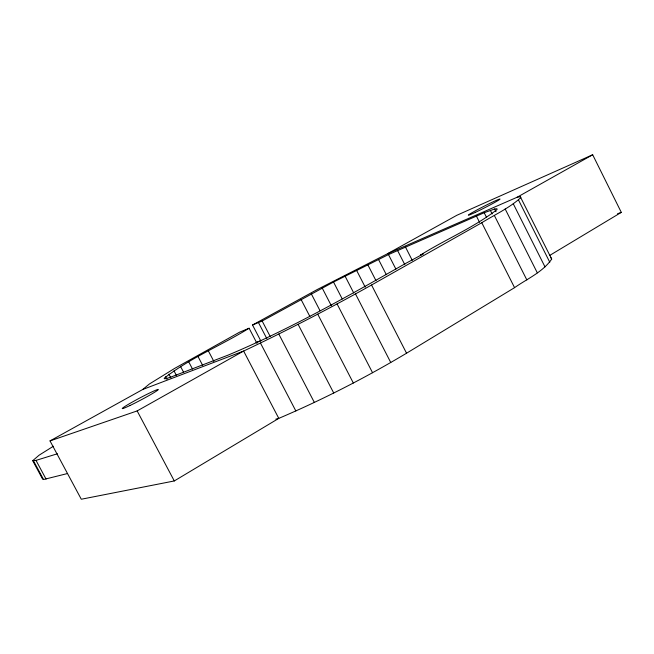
<?xml version="1.0" encoding="UTF-8"?>
<svg xmlns="http://www.w3.org/2000/svg" width="654" height="654" viewBox="0 0 654 654"><rect width="100%" height="100%" fill="white"/><g stroke="black" fill="none" stroke-linecap="round" stroke-linejoin="round"><path stroke-width="0.98" d="M520.306 196.74L520.821 197.622C509.36 208.07 494.89 214.618 481.777 222.72L371.546 285.013C329.673 308.459 287.016 330.54 243.623 351.051L142.752 389.473L50.015 440.91L81.292 499.239L174.291 480.952L278.784 418.372C322.79 399.602 365.472 377.734 406.551 353.217L514.567 287.654C527.173 278.767 542.771 272.113 551.69 259.098L520.306 196.74L517.077 197.271L387.454 253.76L317.362 289.46L252.526 325.013L260.856 341.004M67.264 473.594L43.548 479.513L42.592 479.088L32.7 460.694L39.068 455.217L53.375 446.249M256.973 343.342L249.1 328.234C221.273 345.443 189.995 358.008 164.162 378.282L164.726 378.821L167.326 378.29L171.969 376.663L228.189 355.081C289.501 329.371 347.462 296.401 405.218 263.676L423.22 253.948L420.334 255.15C445.472 239.397 473.553 227.772 497.073 209.542L496.934 208.708L494.645 208.994L484.189 212.73L388.476 254.586L333.524 282.038L262.156 321.008L252.526 325.013M142.752 389.473L149.292 384.062L174.7 368.365L239.609 332.158L249.1 328.234M549.703 255.428L621.3 212.37L592.679 154.761L456.819 215.297L387.454 253.76M50.015 440.91L137.152 410.916L243.623 351.051L278.784 418.372L275.841 419.14M517.077 197.271L592.679 154.761M255.967 342.549L260.668 340.726M617.482 213.801L621.3 212.37M32.7 460.694L36.011 460.391L57.389 453.77M550.742 257.341L551.69 259.098M36.011 460.391L46.058 479.088M33.575 460.964L43.548 479.513M137.152 410.916L174.291 480.952M168.92 374.211L170.817 377.808M165.593 376.729L166.999 379.394M198.048 356.561L202.724 365.472M188.761 361.899L192.529 369.069M180.676 366.698L183.529 372.118M173.997 370.834L176.343 375.29M208.315 350.814L213.891 361.441M260.447 343.031L295.853 410.974M278.792 334.022L314.353 402.439M262.156 321.008L270.167 336.401M258.461 322.545L266.865 338.69M311.312 293.859L320.059 310.797M317.73 314.157L353.332 383.007M301.069 299.467L309.865 316.462M298.093 324.294L333.72 393.013M333.524 282.038L342.23 298.943M337.072 303.93L372.551 372.731M322.201 288.005L331.382 305.802M367.752 264.617L376.025 280.754M371.546 285.013L406.551 353.217M356.528 270.225L365.243 287.188M355.498 293.94L390.773 362.529M345.042 276.07L353.749 292.992M397.518 250.384L404.818 264.674M388.476 254.586L395.899 269.105M378.478 259.36L386.326 274.688M405.39 246.877L412.282 260.39M494.359 215.485L526.854 279.937M490.345 210.359L492.151 213.948M484.189 212.73L486.478 217.259M481.777 222.72L514.567 287.654M476.382 216.016L479.554 222.303M518.491 199.969L549.801 262.295M513.267 203.77L544.995 266.889M505.174 208.978L537.302 272.816M494.645 208.994L496.018 211.716M475.352 212.362A17.797 0.818 -27 0 0 499.999 199.127A17.797 0.818 -27 0 0 477.175 209.852A17.797 0.818 -27 0 0 475.352 212.362M129.868 405.57A20.413 1.144 -27.9 0 0 158.227 389.694A20.413 1.144 -27.9 0 0 132.623 401.891A20.413 1.144 -27.9 0 0 129.868 405.57"/></g></svg>
